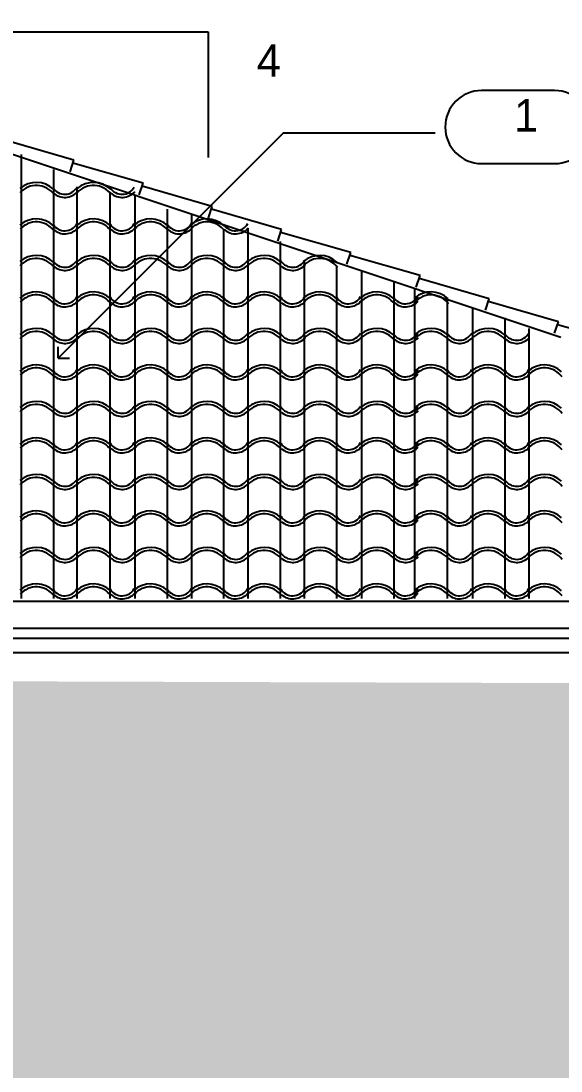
# Model space of a CAD drawing. Extents: x -92740 to -63661, y -15771 to -4391.
# Drawn here: x -86056.1 to -85922.9, y -9760.1 to -9501.2 of the extents above; entities that cross this region are included whole.
import ezdxf
from ezdxf.enums import TextEntityAlignment as Align

# ---------------------------------------------------------------- set-up
doc = ezdxf.new("R2010")
doc.units = 0
doc.header["$MEASUREMENT"] = 0
for name, color, linetype in [('B1NOTES', 2, 'Continuous'), ('ELEVATIONS', 7, 'Continuous'), ('ROOFTILE', 7, 'Continuous'), ('STUCCO', 4, 'Continuous')]:
    doc.layers.add(name, color=color, linetype=linetype)
doc.styles.add('DCADTXTSTYLE1', font='AVG_TP')

msp = doc.modelspace()

# ---------------------------------------------------------------- hatches: boundary and pattern name
at = {"layer": 'STUCCO', "linetype": 'Continuous', "ltscale": 18}
h = msp.add_hatch(dxfattribs=at)
h.set_pattern_fill('cement', color=9, scale=1.5625, style=0, pattern_type=2)
h.set_pattern_definition([(20, (0, 0), (-2.1376259, 5.8730789), [-6.09375015, 0.15625]), (55, (0, 0), (-5.11970028, 3.58485273), [-6.09375015, 0.15625]), (80, (0, 0), (-6.15504846, 1.0853011), [-6.09375015, 0.15625])])
h.paths.add_polyline_path([(-86696.25, -9662), (-86696.25, -10121), (-85742.25, -10121), (-85742.25, -9665)], flags=0)

# ---------------------------------------------------------------- linework, layer by layer
at = {"layer": 'B1NOTES', "color": 1, "linetype": 'Continuous', "ltscale": 18}
for p, q in [((-85924.5, -9518.33), (-85942.5, -9518.33)), ((-85942.5, -9536.33), (-85924.5, -9536.33))]:
    msp.add_line(p, q, dxfattribs=at)
for centre, start, end in [((-85942.5, -9527.33), 90, 180), ((-85924.5, -9527.33), 0, 90), ((-85942.5, -9527.33), 180, 270), ((-85924.5, -9527.33), 270, 360)]:
    msp.add_arc(centre, 9, start, end, dxfattribs=at)
at = {"layer": 'ELEVATIONS', "color": 1, "linetype": 'Continuous', "ltscale": 18}
for p, q in [((-85922.96, -9579.25), (-86157.18, -9501.18)), ((-86043.09, -9535.5), (-86060.41, -9530.52)), ((-86044.04, -9538.35), (-86043.09, -9535.5)), ((-86026.02, -9541.2), (-86043.33, -9536.21)), ((-86026.97, -9544.04), (-86026.02, -9541.2)), ((-86008.94, -9546.89), (-86026.25, -9541.91)), ((-86009.89, -9549.73), (-86008.94, -9546.89)), ((-85991.86, -9552.58), (-86009.18, -9547.6)), ((-85992.81, -9555.43), (-85991.86, -9552.58)), ((-85974.79, -9558.27), (-85992.1, -9553.29)), ((-85975.74, -9561.12), (-85974.79, -9558.27)), ((-85957.71, -9563.96), (-85975.03, -9558.98)), ((-85958.66, -9566.81), (-85957.71, -9563.96)), ((-85940.64, -9569.66), (-85957.95, -9564.67)), ((-85941.58, -9572.5), (-85940.64, -9569.66)), ((-85923.56, -9575.35), (-85940.87, -9570.37)), ((-85924.51, -9578.19), (-85923.56, -9575.35)), ((-85906.48, -9581.04), (-85923.8, -9576.06)), ((-85725.75, -9644.33), (-86714.15, -9644.33)), ((-85727.59, -9651.01), (-86712.71, -9651.01)), ((-85731.01, -9653.4), (-86708.99, -9653.4)), ((-85734.57, -9656.96), (-86705.43, -9656.96))]:
    msp.add_line(p, q, dxfattribs=at)
at = {"layer": 'ELEVATIONS', "color": 1, "linetype": 'Continuous', "ltscale": 12}
for p, q in [((-86101, -9503.83), (-86010, -9503.83)), ((-86010, -9503.83), (-86010, -9534.83)), ((-86047, -9584.33), (-86047, -9581.5)), ((-86047, -9584.33), (-86044.17, -9584.33))]:
    msp.add_line(p, q, dxfattribs=at)
at = {"layer": 'ELEVATIONS', "color": 2, "linetype": 'Continuous', "ltscale": 12}
for p, q in [((-85991.5, -9528.83), (-86047, -9584.33)), ((-85954, -9528.83), (-85991.5, -9528.83))]:
    msp.add_line(p, q, dxfattribs=at)
at = {"layer": 'ROOFTILE', "color": 7, "linetype": 'Continuous', "ltscale": 18}
for p, q in [((-86056.04, -9643.58), (-86056.04, -9534.08)), ((-86048.07, -9643.58), (-86048.07, -9537.77)), ((-86042.25, -9643.58), (-86042.25, -9542.04)), ((-86034.14, -9643.58), (-86034.14, -9543.47)), ((-86027.94, -9643.58), (-86027.94, -9544.04)), ((-86019.97, -9643.58), (-86019.97, -9547.55)), ((-86014.03, -9643.58), (-86014.03, -9548.9)), ((-86006.06, -9643.58), (-86006.06, -9552.73)), ((-86000.12, -9643.58), (-86000.12, -9552.3)), ((-85992.15, -9643.58), (-85992.15, -9555.58)), ((-85986.21, -9643.58), (-85986.21, -9560.12)), ((-85978.24, -9643.58), (-85978.24, -9561.73)), ((-85972.04, -9643.58), (-85972.04, -9562.89)), ((-85964.07, -9643.58), (-85964.07, -9565.55)), ((-85959, -9643.58), (-85959, -9567.24)), ((-85950.89, -9643.58), (-85950.89, -9569.94)), ((-85944.69, -9643.58), (-85944.69, -9572.01)), ((-85936.72, -9643.58), (-85936.72, -9574.4)), ((-85930.78, -9643.58), (-85930.78, -9577))]:
    msp.add_line(p, q, dxfattribs=at)
for centre, radius, start, end in [((-86052.35, -9547.14), 6.16, 46.5154, 131.1465), ((-86052.35, -9547.14), 5.41, 36.0644, 138.0128), ((-86045.31, -9540.48), 3.44, 211.6504, 331.6052), ((-86038.25, -9547.14), 6.16, 46.5154, 131.1465), ((-86038.25, -9547.14), 5.41, 36.0644, 138.0128), ((-86031.21, -9540.48), 3.44, 211.6504, 331.6052), ((-86045.31, -9540.48), 4.19, 228.3381, 319.0707), ((-86031.21, -9540.48), 4.19, 228.3381, 319.0707), ((-86052.35, -9556.14), 6.16, 46.5154, 131.1465), ((-86052.35, -9556.14), 5.41, 36.0644, 138.0128), ((-86038.25, -9556.14), 6.16, 46.5154, 131.1465), ((-86038.25, -9556.14), 5.41, 36.0644, 138.0128), ((-86024.17, -9556.14), 6.16, 46.5154, 131.1465), ((-86024.17, -9556.14), 5.41, 36.0644, 138.0128), ((-86010.26, -9556.14), 6.16, 46.5154, 131.1465), ((-86010.26, -9556.14), 5.41, 36.0644, 138.0128), ((-86045.31, -9549.48), 3.44, 211.6504, 331.6052), ((-86045.31, -9549.48), 4.19, 228.3381, 319.0707), ((-86031.21, -9549.48), 3.44, 211.6504, 331.6052), ((-86031.21, -9549.48), 4.19, 228.3381, 319.0707), ((-86017.12, -9549.48), 3.44, 211.6504, 331.6052), ((-86017.12, -9549.48), 4.19, 228.3381, 319.0707), ((-86003.22, -9549.48), 3.44, 211.6504, 331.6052), ((-86003.22, -9549.48), 4.19, 228.3381, 319.0707), ((-86052.35, -9565.14), 6.16, 46.5154, 131.1465), ((-86052.35, -9565.14), 5.41, 36.0644, 138.0128), ((-86045.31, -9558.48), 3.44, 211.6504, 331.6052), ((-86038.25, -9565.14), 6.16, 46.5154, 131.1465), ((-86038.25, -9565.14), 5.41, 36.0644, 138.0128), ((-86031.21, -9558.48), 3.44, 211.6504, 331.6052), ((-86024.17, -9565.14), 6.16, 46.5154, 131.1465), ((-86024.17, -9565.14), 5.41, 36.0644, 138.0128), ((-86017.12, -9558.48), 3.44, 211.6504, 331.6052), ((-86010.26, -9565.14), 6.16, 46.5154, 131.1465), ((-86010.26, -9565.14), 5.41, 36.0644, 138.0128), ((-86003.22, -9558.48), 3.44, 211.6504, 331.6052), ((-85996.17, -9565.14), 6.16, 46.5154, 131.1465), ((-85996.17, -9565.14), 5.41, 36.0644, 138.0128), ((-85989.13, -9558.48), 3.44, 211.6504, 331.6052), ((-85982.44, -9565.14), 6.16, 46.5154, 131.1465), ((-85982.44, -9565.14), 5.41, 36.0644, 138.0128), ((-86045.31, -9558.48), 4.19, 228.3381, 319.0707), ((-86031.21, -9558.48), 4.19, 228.3381, 319.0707), ((-86017.12, -9558.48), 4.19, 228.3381, 319.0707), ((-86003.22, -9558.48), 4.19, 228.3381, 319.0707), ((-85989.13, -9558.48), 4.19, 228.3381, 319.0707), ((-86052.35, -9574.14), 6.16, 46.5154, 131.1465), ((-86052.35, -9574.14), 5.41, 36.0644, 138.0128), ((-86038.25, -9574.14), 6.16, 46.5154, 131.1465), ((-86038.25, -9574.14), 5.41, 36.0644, 138.0128), ((-86024.17, -9574.14), 6.16, 46.5154, 131.1465), ((-86024.17, -9574.14), 5.41, 36.0644, 138.0128), ((-86010.26, -9574.14), 6.16, 46.5154, 131.1465), ((-86010.26, -9574.14), 5.41, 36.0644, 138.0128), ((-85996.17, -9574.14), 6.16, 46.5154, 131.1465), ((-85996.17, -9574.14), 5.41, 36.0644, 138.0128), ((-85982.44, -9574.14), 6.16, 46.5154, 131.1465), ((-85982.44, -9574.14), 5.41, 36.0644, 138.0128), ((-85968.35, -9574.14), 6.16, 46.5154, 131.1465), ((-85968.35, -9574.14), 5.41, 36.0644, 138.0128), ((-85955, -9574.14), 6.16, 46.5154, 131.1465), ((-85955, -9574.14), 5.41, 36.0644, 138.0128), ((-86045.31, -9567.48), 3.44, 211.6504, 331.6052), ((-86045.31, -9567.48), 4.19, 228.3381, 319.0707), ((-86031.21, -9567.48), 3.44, 211.6504, 331.6052), ((-86031.21, -9567.48), 4.19, 228.3381, 319.0707), ((-86017.12, -9567.48), 3.44, 211.6504, 331.6052), ((-86017.12, -9567.48), 4.19, 228.3381, 319.0707), ((-86003.22, -9567.48), 3.44, 211.6504, 331.6052), ((-86003.22, -9567.48), 4.19, 228.3381, 319.0707), ((-85989.13, -9567.48), 3.44, 211.6504, 331.6052), ((-85989.13, -9567.48), 4.19, 228.3381, 319.0707), ((-85975.4, -9567.48), 3.44, 211.6504, 331.6052), ((-85975.4, -9567.48), 4.19, 228.3381, 319.0707), ((-85961.31, -9567.48), 3.44, 211.6504, 331.6052), ((-85961.31, -9567.48), 4.19, 228.3381, 319.0707), ((-86052.35, -9583.14), 6.16, 46.5154, 131.1465), ((-86052.35, -9583.14), 5.41, 36.0644, 138.0128), ((-86045.31, -9576.48), 3.44, 211.6504, 331.6052), ((-86045.31, -9576.48), 4.19, 228.3381, 319.0707), ((-86038.25, -9583.14), 6.16, 46.5154, 131.1465), ((-86038.25, -9583.14), 5.41, 36.0644, 138.0128), ((-86031.21, -9576.48), 3.44, 211.6504, 331.6052), ((-86031.21, -9576.48), 4.19, 228.3381, 319.0707), ((-86024.17, -9583.14), 6.16, 46.5154, 131.1465), ((-86024.17, -9583.14), 5.41, 36.0644, 138.0128), ((-86017.12, -9576.48), 3.44, 211.6504, 331.6052), ((-86017.12, -9576.48), 4.19, 228.3381, 319.0707), ((-86010.26, -9583.14), 6.16, 46.5154, 131.1465), ((-86010.26, -9583.14), 5.41, 36.0644, 138.0128), ((-86003.22, -9576.48), 3.44, 211.6504, 331.6052), ((-86003.22, -9576.48), 4.19, 228.3381, 319.0707), ((-85996.17, -9583.14), 6.16, 46.5154, 131.1465), ((-85996.17, -9583.14), 5.41, 36.0644, 138.0128), ((-85989.13, -9576.48), 3.44, 211.6504, 331.6052), ((-85989.13, -9576.48), 4.19, 228.3381, 319.0707), ((-85982.44, -9583.14), 6.16, 46.5154, 131.1465), ((-85982.44, -9583.14), 5.41, 36.0644, 138.0128), ((-85975.4, -9576.48), 3.44, 211.6504, 331.6052), ((-85975.4, -9576.48), 4.19, 228.3381, 319.0707), ((-85968.35, -9583.14), 6.16, 46.5154, 131.1465), ((-85968.35, -9583.14), 5.41, 36.0644, 138.0128), ((-85961.31, -9576.48), 3.44, 211.6504, 331.6052), ((-85961.31, -9576.48), 4.19, 228.3381, 319.0707), ((-85955, -9583.14), 6.16, 46.5154, 131.1465), ((-85955, -9583.14), 5.41, 36.0644, 138.0128), ((-85947.96, -9576.48), 3.44, 211.6504, 331.6052), ((-85947.96, -9576.48), 4.19, 228.3381, 319.0707), ((-85940.92, -9583.14), 6.16, 46.5154, 131.1465), ((-85940.92, -9583.14), 5.41, 36.0644, 138.0128), ((-85933.87, -9576.48), 3.44, 211.6504, 331.6052), ((-85933.87, -9576.48), 4.19, 228.3381, 319.0707), ((-86052.35, -9592.14), 6.16, 46.5154, 131.1465), ((-86052.35, -9592.14), 5.41, 36.0644, 138.0128), ((-86038.25, -9592.14), 6.16, 46.5154, 131.1465), ((-86038.25, -9592.14), 5.41, 36.0644, 138.0128), ((-86024.17, -9592.14), 6.16, 46.5154, 131.1465), ((-86024.17, -9592.14), 5.41, 36.0644, 138.0128), ((-86010.26, -9592.14), 6.16, 46.5154, 131.1465), ((-86010.26, -9592.14), 5.41, 36.0644, 138.0128), ((-85996.17, -9592.14), 6.16, 46.5154, 131.1465), ((-85996.17, -9592.14), 5.41, 36.0644, 138.0128), ((-85982.44, -9592.14), 6.16, 46.5154, 131.1465), ((-85982.44, -9592.14), 5.41, 36.0644, 138.0128), ((-85968.35, -9592.14), 6.16, 46.5154, 131.1465), ((-85968.35, -9592.14), 5.41, 36.0644, 138.0128), ((-85955, -9592.14), 6.16, 46.5154, 131.1465), ((-85955, -9592.14), 5.41, 36.0644, 138.0128), ((-85940.92, -9592.14), 6.16, 46.5154, 131.1465), ((-85940.92, -9592.14), 5.41, 36.0644, 138.0128), ((-85927.01, -9592.14), 6.16, 46.5154, 131.1465), ((-85927.01, -9592.14), 5.41, 36.0644, 138.0128), ((-86045.31, -9585.48), 3.44, 211.6504, 331.6052), ((-86045.31, -9585.48), 4.19, 228.3381, 319.0707), ((-86031.21, -9585.48), 3.44, 211.6504, 331.6052), ((-86031.21, -9585.48), 4.19, 228.3381, 319.0707), ((-86017.12, -9585.48), 3.44, 211.6504, 331.6052), ((-86017.12, -9585.48), 4.19, 228.3381, 319.0707), ((-86003.22, -9585.48), 3.44, 211.6504, 331.6052), ((-86003.22, -9585.48), 4.19, 228.3381, 319.0707), ((-85989.13, -9585.48), 3.44, 211.6504, 331.6052), ((-85989.13, -9585.48), 4.19, 228.3381, 319.0707), ((-85975.4, -9585.48), 3.44, 211.6504, 331.6052), ((-85975.4, -9585.48), 4.19, 228.3381, 319.0707), ((-85961.31, -9585.48), 3.44, 211.6504, 331.6052), ((-85961.31, -9585.48), 4.19, 228.3381, 319.0707), ((-85947.96, -9585.48), 3.44, 211.6504, 331.6052), ((-85947.96, -9585.48), 4.19, 228.3381, 319.0707), ((-85933.87, -9585.48), 3.44, 211.6504, 331.6052), ((-85933.87, -9585.48), 4.19, 228.3381, 319.0707), ((-86052.35, -9601.14), 6.16, 46.5154, 131.1465), ((-86052.35, -9601.14), 5.41, 36.0644, 138.0128), ((-86045.31, -9594.48), 3.44, 211.6504, 331.6052), ((-86045.31, -9594.48), 4.19, 228.3381, 319.0707), ((-86038.25, -9601.14), 6.16, 46.5154, 131.1465), ((-86038.25, -9601.14), 5.41, 36.0644, 138.0128), ((-86031.21, -9594.48), 3.44, 211.6504, 331.6052), ((-86031.21, -9594.48), 4.19, 228.3381, 319.0707), ((-86024.17, -9601.14), 6.16, 46.5154, 131.1465), ((-86024.17, -9601.14), 5.41, 36.0644, 138.0128), ((-86017.12, -9594.48), 3.44, 211.6504, 331.6052), ((-86017.12, -9594.48), 4.19, 228.3381, 319.0707), ((-86010.26, -9601.14), 6.16, 46.5154, 131.1465), ((-86010.26, -9601.14), 5.41, 36.0644, 138.0128), ((-86003.22, -9594.48), 3.44, 211.6504, 331.6052), ((-86003.22, -9594.48), 4.19, 228.3381, 319.0707), ((-85996.17, -9601.14), 6.16, 46.5154, 131.1465), ((-85996.17, -9601.14), 5.41, 36.0644, 138.0128), ((-85989.13, -9594.48), 3.44, 211.6504, 331.6052), ((-85989.13, -9594.48), 4.19, 228.3381, 319.0707), ((-85982.44, -9601.14), 6.16, 46.5154, 131.1465), ((-85982.44, -9601.14), 5.41, 36.0644, 138.0128), ((-85975.4, -9594.48), 3.44, 211.6504, 331.6052), ((-85975.4, -9594.48), 4.19, 228.3381, 319.0707), ((-85968.35, -9601.14), 6.16, 46.5154, 131.1465), ((-85968.35, -9601.14), 5.41, 36.0644, 138.0128), ((-85961.31, -9594.48), 3.44, 211.6504, 331.6052), ((-85961.31, -9594.48), 4.19, 228.3381, 319.0707), ((-85955, -9601.14), 6.16, 46.5154, 131.1465), ((-85955, -9601.14), 5.41, 36.0644, 138.0128), ((-85947.96, -9594.48), 3.44, 211.6504, 331.6052), ((-85947.96, -9594.48), 4.19, 228.3381, 319.0707), ((-85940.92, -9601.14), 6.16, 46.5154, 131.1465), ((-85940.92, -9601.14), 5.41, 36.0644, 138.0128), ((-85933.87, -9594.48), 3.44, 211.6504, 331.6052), ((-85933.87, -9594.48), 4.19, 228.3381, 319.0707), ((-85927.01, -9601.14), 6.16, 46.5154, 131.1465), ((-85927.01, -9601.14), 5.41, 36.0644, 138.0128), ((-86052.35, -9610.14), 6.16, 46.5154, 131.1465), ((-86052.35, -9610.14), 5.41, 36.0644, 138.0128), ((-86045.31, -9603.48), 3.44, 211.6504, 331.6052), ((-86038.25, -9610.14), 6.16, 46.5154, 131.1465), ((-86038.25, -9610.14), 5.41, 36.0644, 138.0128), ((-86031.21, -9603.48), 3.44, 211.6504, 331.6052), ((-86024.17, -9610.14), 6.16, 46.5154, 131.1465), ((-86024.17, -9610.14), 5.41, 36.0644, 138.0128), ((-86017.12, -9603.48), 3.44, 211.6504, 331.6052), ((-86010.26, -9610.14), 6.16, 46.5154, 131.1465), ((-86010.26, -9610.14), 5.41, 36.0644, 138.0128), ((-86003.22, -9603.48), 3.44, 211.6504, 331.6052), ((-85996.17, -9610.14), 6.16, 46.5154, 131.1465), ((-85996.17, -9610.14), 5.41, 36.0644, 138.0128), ((-85989.13, -9603.48), 3.44, 211.6504, 331.6052), ((-85982.44, -9610.14), 6.16, 46.5154, 131.1465), ((-85982.44, -9610.14), 5.41, 36.0644, 138.0128), ((-85975.4, -9603.48), 3.44, 211.6504, 331.6052), ((-85968.35, -9610.14), 6.16, 46.5154, 131.1465), ((-85968.35, -9610.14), 5.41, 36.0644, 138.0128), ((-85961.31, -9603.48), 3.44, 211.6504, 331.6052), ((-85955, -9610.14), 6.16, 46.5154, 131.1465), ((-85955, -9610.14), 5.41, 36.0644, 138.0128), ((-85947.96, -9603.48), 3.44, 211.6504, 331.6052), ((-85940.92, -9610.14), 6.16, 46.5154, 131.1465), ((-85940.92, -9610.14), 5.41, 36.0644, 138.0128), ((-85933.87, -9603.48), 3.44, 211.6504, 331.6052), ((-85927.01, -9610.14), 6.16, 46.5154, 131.1465), ((-85927.01, -9610.14), 5.41, 36.0644, 138.0128), ((-86045.31, -9603.48), 4.19, 228.3381, 319.0707), ((-86031.21, -9603.48), 4.19, 228.3381, 319.0707), ((-86017.12, -9603.48), 4.19, 228.3381, 319.0707), ((-86003.22, -9603.48), 4.19, 228.3381, 319.0707), ((-85989.13, -9603.48), 4.19, 228.3381, 319.0707), ((-85975.4, -9603.48), 4.19, 228.3381, 319.0707), ((-85961.31, -9603.48), 4.19, 228.3381, 319.0707), ((-85947.96, -9603.48), 4.19, 228.3381, 319.0707), ((-85933.87, -9603.48), 4.19, 228.3381, 319.0707), ((-86052.35, -9619.14), 6.16, 46.5154, 131.1465), ((-86038.25, -9619.14), 6.16, 46.5154, 131.1465), ((-86024.17, -9619.14), 6.16, 46.5154, 131.1465), ((-86010.26, -9619.14), 6.16, 46.5154, 131.1465), ((-85996.17, -9619.14), 6.16, 46.5154, 131.1465), ((-85982.44, -9619.14), 6.16, 46.5154, 131.1465), ((-85968.35, -9619.14), 6.16, 46.5154, 131.1465), ((-85955, -9619.14), 6.16, 46.5154, 131.1465), ((-85940.92, -9619.14), 6.16, 46.5154, 131.1465), ((-85927.01, -9619.14), 6.16, 46.5154, 131.1465), ((-86052.35, -9619.14), 5.41, 36.0644, 138.0128), ((-86045.31, -9612.48), 3.44, 211.6504, 331.6052), ((-86045.31, -9612.48), 4.19, 228.3381, 319.0707), ((-86038.25, -9619.14), 5.41, 36.0644, 138.0128), ((-86031.21, -9612.48), 3.44, 211.6504, 331.6052), ((-86031.21, -9612.48), 4.19, 228.3381, 319.0707), ((-86024.17, -9619.14), 5.41, 36.0644, 138.0128), ((-86017.12, -9612.48), 3.44, 211.6504, 331.6052), ((-86017.12, -9612.48), 4.19, 228.3381, 319.0707), ((-86010.26, -9619.14), 5.41, 36.0644, 138.0128), ((-86003.22, -9612.48), 3.44, 211.6504, 331.6052), ((-86003.22, -9612.48), 4.19, 228.3381, 319.0707), ((-85996.17, -9619.14), 5.41, 36.0644, 138.0128), ((-85989.13, -9612.48), 3.44, 211.6504, 331.6052), ((-85989.13, -9612.48), 4.19, 228.3381, 319.0707), ((-85982.44, -9619.14), 5.41, 36.0644, 138.0128), ((-85975.4, -9612.48), 3.44, 211.6504, 331.6052), ((-85975.4, -9612.48), 4.19, 228.3381, 319.0707), ((-85968.35, -9619.14), 5.41, 36.0644, 138.0128), ((-85961.31, -9612.48), 3.44, 211.6504, 331.6052), ((-85961.31, -9612.48), 4.19, 228.3381, 319.0707), ((-85955, -9619.14), 5.41, 36.0644, 138.0128), ((-85947.96, -9612.48), 3.44, 211.6504, 331.6052), ((-85947.96, -9612.48), 4.19, 228.3381, 319.0707), ((-85940.92, -9619.14), 5.41, 36.0644, 138.0128), ((-85933.87, -9612.48), 3.44, 211.6504, 331.6052), ((-85933.87, -9612.48), 4.19, 228.3381, 319.0707), ((-85927.01, -9619.14), 5.41, 36.0644, 138.0128), ((-86052.35, -9628.14), 6.16, 46.5154, 131.1465), ((-86052.35, -9628.14), 5.41, 36.0644, 138.0128), ((-86045.31, -9621.48), 3.44, 211.6504, 331.6052), ((-86038.25, -9628.14), 6.16, 46.5154, 131.1465), ((-86038.25, -9628.14), 5.41, 36.0644, 138.0128), ((-86031.21, -9621.48), 3.44, 211.6504, 331.6052), ((-86024.17, -9628.14), 6.16, 46.5154, 131.1465), ((-86024.17, -9628.14), 5.41, 36.0644, 138.0128), ((-86017.12, -9621.48), 3.44, 211.6504, 331.6052), ((-86010.26, -9628.14), 6.16, 46.5154, 131.1465), ((-86010.26, -9628.14), 5.41, 36.0644, 138.0128), ((-86003.22, -9621.48), 3.44, 211.6504, 331.6052), ((-85996.17, -9628.14), 6.16, 46.5154, 131.1465), ((-85996.17, -9628.14), 5.41, 36.0644, 138.0128), ((-85989.13, -9621.48), 3.44, 211.6504, 331.6052), ((-85982.44, -9628.14), 6.16, 46.5154, 131.1465), ((-85982.44, -9628.14), 5.41, 36.0644, 138.0128), ((-85975.4, -9621.48), 3.44, 211.6504, 331.6052), ((-85968.35, -9628.14), 6.16, 46.5154, 131.1465), ((-85968.35, -9628.14), 5.41, 36.0644, 138.0128), ((-85961.31, -9621.48), 3.44, 211.6504, 331.6052), ((-85955, -9628.14), 6.16, 46.5154, 131.1465), ((-85955, -9628.14), 5.41, 36.0644, 138.0128), ((-85947.96, -9621.48), 3.44, 211.6504, 331.6052), ((-85940.92, -9628.14), 6.16, 46.5154, 131.1465), ((-85940.92, -9628.14), 5.41, 36.0644, 138.0128), ((-85933.87, -9621.48), 3.44, 211.6504, 331.6052), ((-85927.01, -9628.14), 6.16, 46.5154, 131.1465), ((-85927.01, -9628.14), 5.41, 36.0644, 138.0128), ((-86045.31, -9621.48), 4.19, 228.3381, 319.0707), ((-86031.21, -9621.48), 4.19, 228.3381, 319.0707), ((-86017.12, -9621.48), 4.19, 228.3381, 319.0707), ((-86003.22, -9621.48), 4.19, 228.3381, 319.0707), ((-85989.13, -9621.48), 4.19, 228.3381, 319.0707), ((-85975.4, -9621.48), 4.19, 228.3381, 319.0707), ((-85961.31, -9621.48), 4.19, 228.3381, 319.0707), ((-85947.96, -9621.48), 4.19, 228.3381, 319.0707), ((-85933.87, -9621.48), 4.19, 228.3381, 319.0707), ((-86052.35, -9637.14), 6.16, 46.5154, 131.1465), ((-86038.25, -9637.14), 6.16, 46.5154, 131.1465), ((-86024.17, -9637.14), 6.16, 46.5154, 131.1465), ((-86010.26, -9637.14), 6.16, 46.5154, 131.1465), ((-85996.17, -9637.14), 6.16, 46.5154, 131.1465), ((-85982.44, -9637.14), 6.16, 46.5154, 131.1465), ((-85968.35, -9637.14), 6.16, 46.5154, 131.1465), ((-85955, -9637.14), 6.16, 46.5154, 131.1465), ((-85940.92, -9637.14), 6.16, 46.5154, 131.1465), ((-85927.01, -9637.14), 6.16, 46.5154, 131.1465), ((-86052.35, -9637.14), 5.41, 36.0644, 138.0128), ((-86045.31, -9630.48), 3.44, 211.6504, 331.6052), ((-86045.31, -9630.48), 4.19, 228.3381, 319.0707), ((-86038.25, -9637.14), 5.41, 36.0644, 138.0128), ((-86031.21, -9630.48), 3.44, 211.6504, 331.6052), ((-86031.21, -9630.48), 4.19, 228.3381, 319.0707), ((-86024.17, -9637.14), 5.41, 36.0644, 138.0128), ((-86017.12, -9630.48), 3.44, 211.6504, 331.6052), ((-86017.12, -9630.48), 4.19, 228.3381, 319.0707), ((-86010.26, -9637.14), 5.41, 36.0644, 138.0128), ((-86003.22, -9630.48), 3.44, 211.6504, 331.6052), ((-86003.22, -9630.48), 4.19, 228.3381, 319.0707), ((-85996.17, -9637.14), 5.41, 36.0644, 138.0128), ((-85989.13, -9630.48), 3.44, 211.6504, 331.6052), ((-85989.13, -9630.48), 4.19, 228.3381, 319.0707), ((-85982.44, -9637.14), 5.41, 36.0644, 138.0128), ((-85975.4, -9630.48), 3.44, 211.6504, 331.6052), ((-85975.4, -9630.48), 4.19, 228.3381, 319.0707), ((-85968.35, -9637.14), 5.41, 36.0644, 138.0128), ((-85961.31, -9630.48), 3.44, 211.6504, 331.6052), ((-85961.31, -9630.48), 4.19, 228.3381, 319.0707), ((-85955, -9637.14), 5.41, 36.0644, 138.0128), ((-85947.96, -9630.48), 3.44, 211.6504, 331.6052), ((-85947.96, -9630.48), 4.19, 228.3381, 319.0707), ((-85940.92, -9637.14), 5.41, 36.0644, 138.0128), ((-85933.87, -9630.48), 3.44, 211.6504, 331.6052), ((-85933.87, -9630.48), 4.19, 228.3381, 319.0707), ((-85927.01, -9637.14), 5.41, 36.0644, 138.0128), ((-86052.35, -9646.14), 6.16, 46.5154, 131.1465), ((-86052.35, -9646.14), 5.41, 36.0644, 138.0128), ((-86045.31, -9639.48), 3.44, 211.6504, 331.6052), ((-86038.25, -9646.14), 6.16, 46.5154, 131.1465), ((-86038.25, -9646.14), 5.41, 36.0644, 138.0128), ((-86031.21, -9639.48), 3.44, 211.6504, 331.6052), ((-86024.17, -9646.14), 6.16, 46.5154, 131.1465), ((-86024.17, -9646.14), 5.41, 36.0644, 138.0128), ((-86017.12, -9639.48), 3.44, 211.6504, 331.6052), ((-86010.26, -9646.14), 6.16, 46.5154, 131.1465), ((-86010.26, -9646.14), 5.41, 36.0644, 138.0128), ((-86003.22, -9639.48), 3.44, 211.6504, 331.6052), ((-85996.17, -9646.14), 6.16, 46.5154, 131.1465), ((-85996.17, -9646.14), 5.41, 36.0644, 138.0128), ((-85989.13, -9639.48), 3.44, 211.6504, 331.6052), ((-85982.44, -9646.14), 6.16, 46.5154, 131.1465), ((-85982.44, -9646.14), 5.41, 36.0644, 138.0128), ((-85975.4, -9639.48), 3.44, 211.6504, 331.6052), ((-85968.35, -9646.14), 6.16, 46.5154, 131.1465), ((-85968.35, -9646.14), 5.41, 36.0644, 138.0128), ((-85961.31, -9639.48), 3.44, 211.6504, 331.6052), ((-85955, -9646.14), 6.16, 46.5154, 131.1465), ((-85955, -9646.14), 5.41, 36.0644, 138.0128), ((-85947.96, -9639.48), 3.44, 211.6504, 331.6052), ((-85940.92, -9646.14), 6.16, 46.5154, 131.1465), ((-85940.92, -9646.14), 5.41, 36.0644, 138.0128), ((-85933.87, -9639.48), 3.44, 211.6504, 331.6052), ((-85927.01, -9646.14), 6.16, 46.5154, 131.1465), ((-85927.01, -9646.14), 5.41, 36.0644, 138.0128), ((-86045.31, -9639.48), 4.19, 228.3381, 319.0707), ((-86031.21, -9639.48), 4.19, 228.3381, 319.0707), ((-86017.12, -9639.48), 4.19, 228.3381, 319.0707), ((-86003.22, -9639.48), 4.19, 228.3381, 319.0707), ((-85989.13, -9639.48), 4.19, 228.3381, 319.0707), ((-85975.4, -9639.48), 4.19, 228.3381, 319.0707), ((-85961.31, -9639.48), 4.19, 228.3381, 319.0707), ((-85947.96, -9639.48), 4.19, 228.3381, 319.0707), ((-85933.87, -9639.48), 4.19, 228.3381, 319.0707)]:
    msp.add_arc(centre, radius, start, end, dxfattribs=at)

# ---------------------------------------------------------------- texts
at = {"layer": 'B1NOTES', "color": 3, "linetype": 'Continuous', "ltscale": 12, "style": 'DCADTXTSTYLE1'}
msp.add_text('1', height=8, dxfattribs=at).set_placement((-85934.5, -9530.83), align=Align.BOTTOM_LEFT)
at = {"layer": 'ELEVATIONS', "color": 3, "linetype": 'Continuous', "ltscale": 12, "style": 'DCADTXTSTYLE1'}
msp.add_text('4', height=8, dxfattribs=at).set_placement((-85998, -9517.33), align=Align.BOTTOM_LEFT)

doc.saveas('drawing.dxf')
